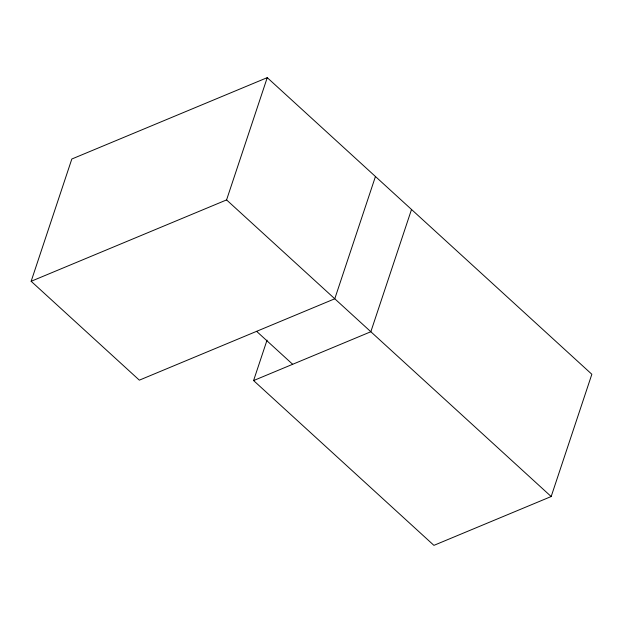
<?xml version="1.0" encoding="UTF-8"?>
<svg xmlns="http://www.w3.org/2000/svg" width="623" height="623" viewBox="0 0 623 623"><rect width="100%" height="100%" fill="white"/><g stroke="black" fill="none" stroke-linecap="round" stroke-linejoin="round"><path stroke-width="0.93" d="M375.451 176.511L334.777 298.783L139.35 380.162L31.15 281.285L71.824 159.013L267.251 77.641L591.85 374.267L551.176 496.531L433.92 545.359L253.584 380.567L267.041 340.119M31.15 281.285L226.577 199.913L267.251 77.641M411.515 209.476L370.841 331.74L253.584 380.567M226.577 199.913L551.176 496.531M256.606 331.335L292.67 364.291"/></g></svg>
